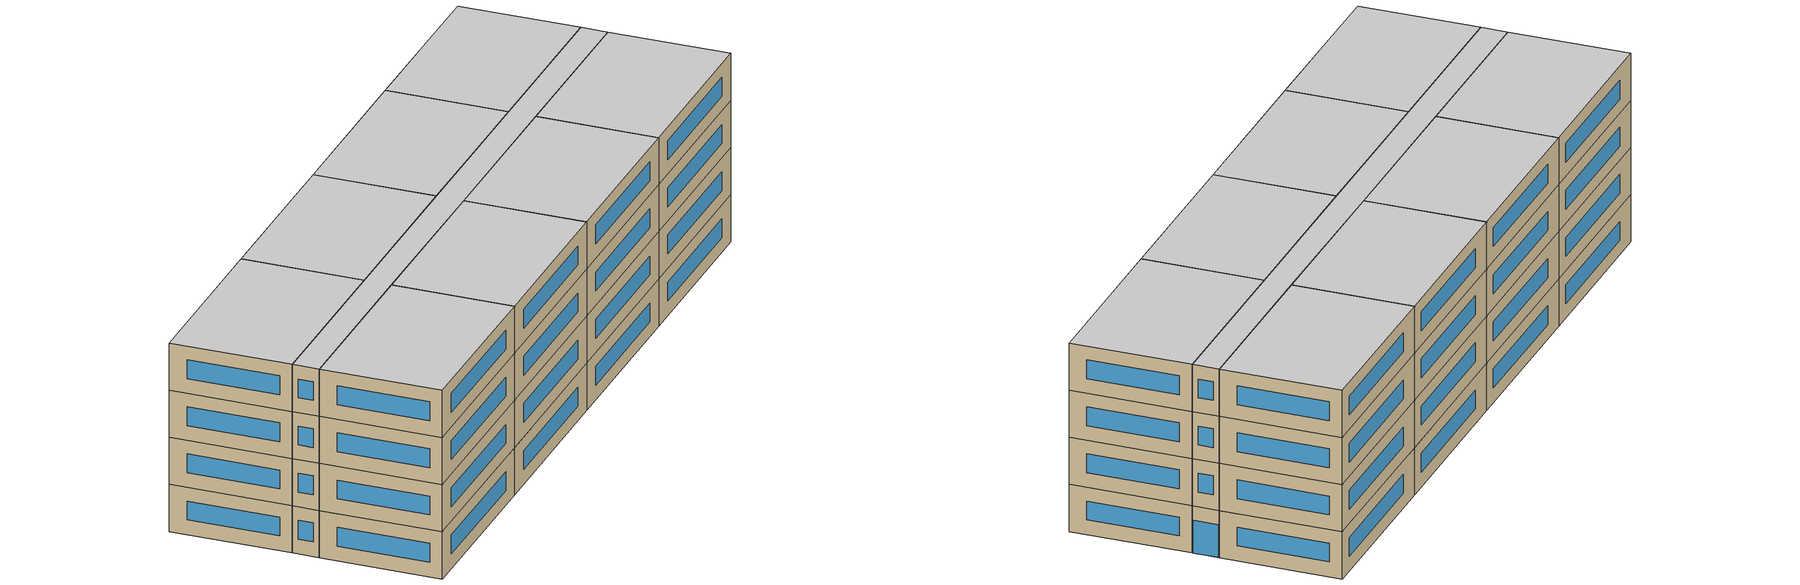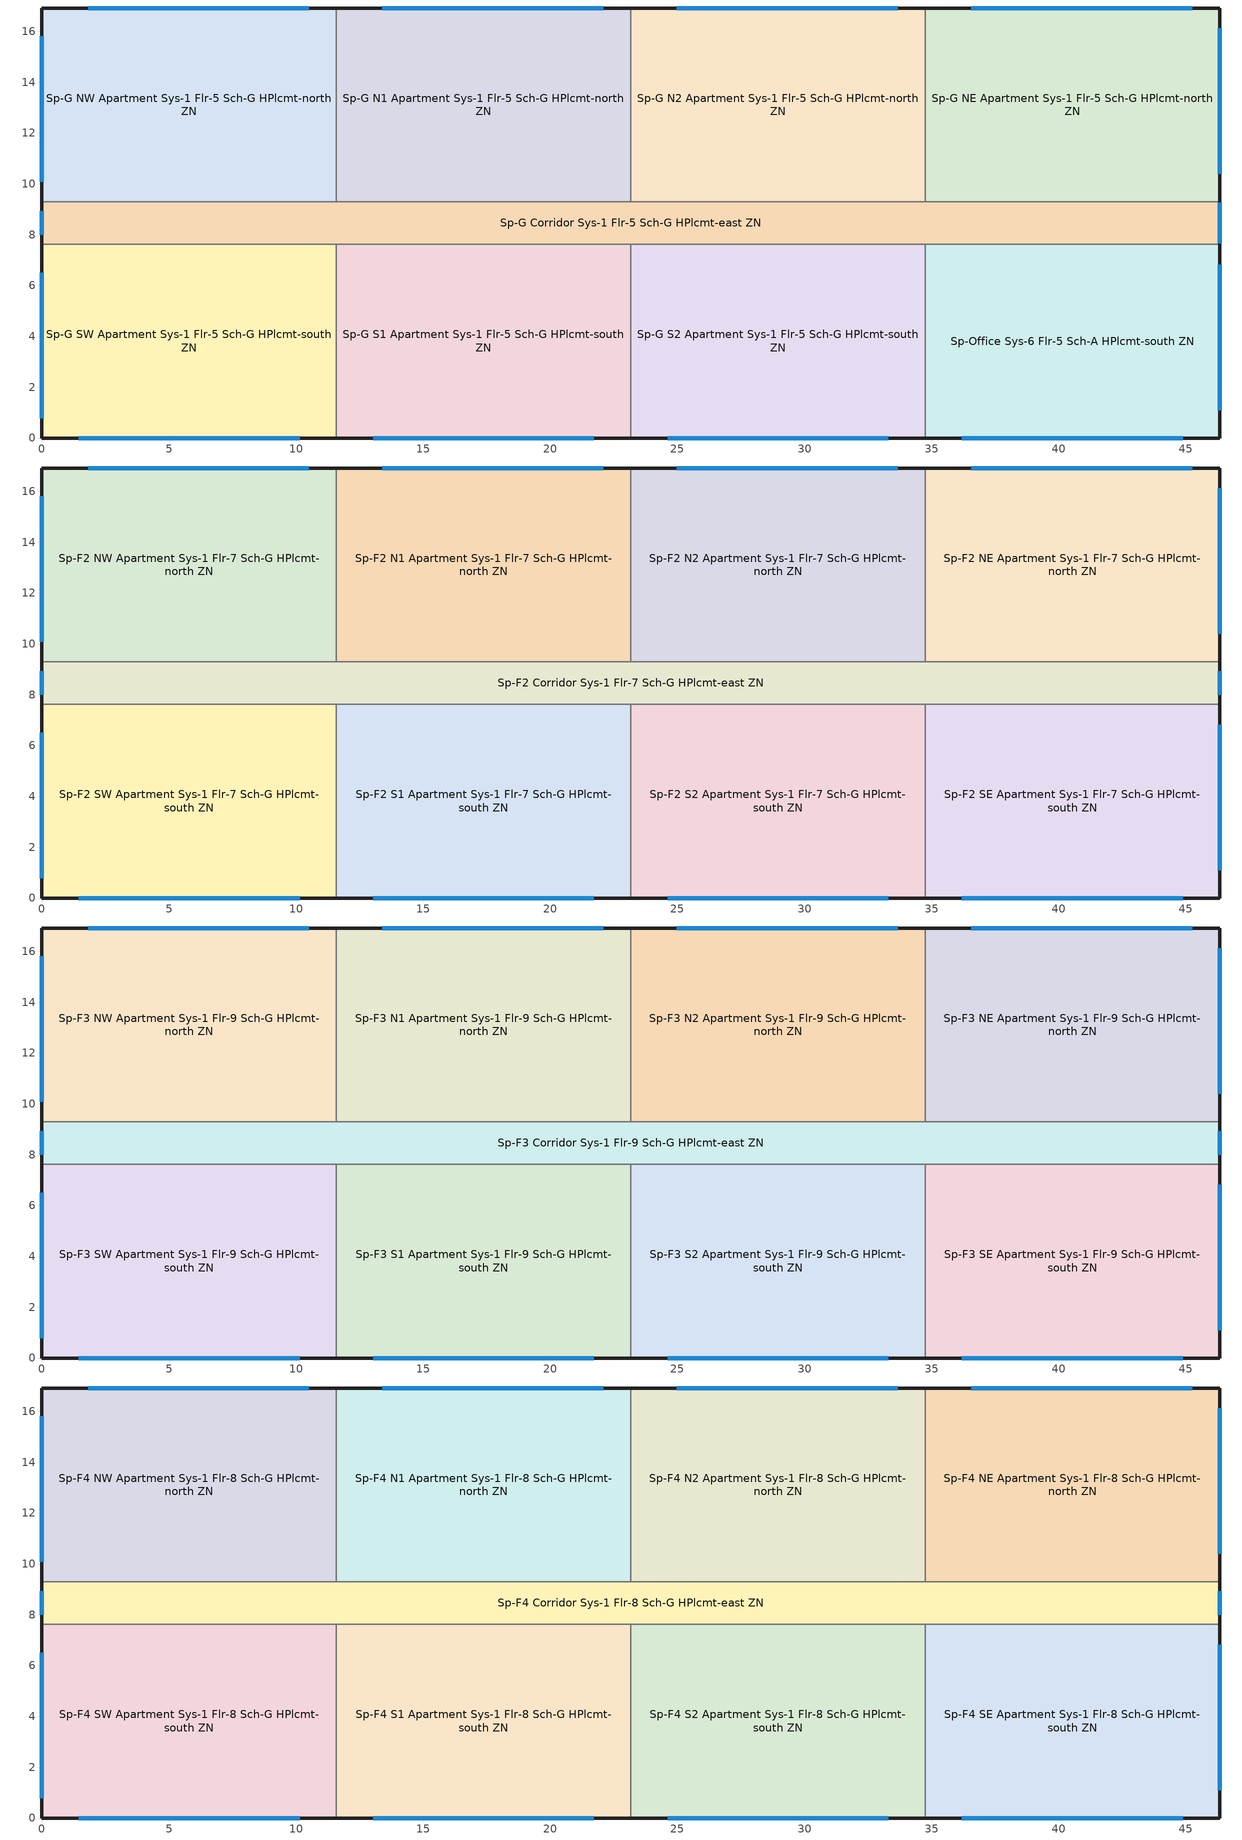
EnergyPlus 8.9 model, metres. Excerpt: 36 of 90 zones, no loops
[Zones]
Sp-G Corridor Sys-1 Flr-5 Sch-G HPlcmt-east ZN
 floor ground (Customized opaque construction {4b8be161-d6b6-4e03-b4df-c77a9a2754a1} to conductance of 0.757): 46.33,9.3 46.33,7.62 0,7.62 0,9.3 z0
 wall outside (Customized opaque construction {70a08f41-941f-41e8-ba7e-195cee31ed19} to conductance of 0.247): 46.33,7.62 46.33,9.3 / 0,9.3 0,7.62 z0:3.05
 wall to Sp-G S1 Apartment Sys-1 Flr-5 Sch-G HPlcmt-south ZN (Typical Interior Wall): 11.58,7.62 23.16,7.62 z0:3.05
 wall to Sp-G S2 Apartment Sys-1 Flr-5 Sch-G HPlcmt-south ZN (Typical Interior Wall): 23.16,7.62 34.75,7.62 z0:3.05
 wall to Sp-Office Sys-6 Flr-5 Sch-A HPlcmt-south ZN (Typical Interior Wall): 34.75,7.62 46.33,7.62 z0:3.05
 wall to Sp-G SW Apartment Sys-1 Flr-5 Sch-G HPlcmt-south ZN (Typical Interior Wall): 0,7.62 11.58,7.62 z0:3.05
 wall to Sp-G N1 Apartment Sys-1 Flr-5 Sch-G HPlcmt-north ZN (Typical Interior Wall): 23.16,9.3 11.58,9.3 z0:3.05
 wall to Sp-G N2 Apartment Sys-1 Flr-5 Sch-G HPlcmt-north ZN (Typical Interior Wall): 34.75,9.3 23.16,9.3 z0:3.05
 wall to Sp-G NE Apartment Sys-1 Flr-5 Sch-G HPlcmt-north ZN (Typical Interior Wall): 46.33,9.3 34.75,9.3 z0:3.05
 wall to Sp-G NW Apartment Sys-1 Flr-5 Sch-G HPlcmt-north ZN (Typical Interior Wall): 11.58,9.3 0,9.3 z0:3.05
 window (Customized Fenestration: cond=0.220 tvis=0.220 tsol=0.232): 46.33,7.67 46.33,9.25 z0:2.13; 0,8.91 0,8 z0.95:2.17
Sp-G N1 Apartment Sys-1 Flr-5 Sch-G HPlcmt-north ZN
 floor ground (Customized opaque construction {4b8be161-d6b6-4e03-b4df-c77a9a2754a1} to conductance of 0.757): 23.16,16.92 23.16,9.3 11.58,9.3 11.58,16.92 z0
 wall outside (Customized opaque construction {70a08f41-941f-41e8-ba7e-195cee31ed19} to conductance of 0.247): 23.16,16.92 11.58,16.92 z0:3.05
 wall to Sp-G N2 Apartment Sys-1 Flr-5 Sch-G HPlcmt-north ZN (Typical Interior Wall): 23.16,9.3 23.16,16.92 z0:3.05
 wall to Sp-G NW Apartment Sys-1 Flr-5 Sch-G HPlcmt-north ZN (Typical Interior Wall): 11.58,16.92 11.58,9.3 z0:3.05
 window (Customized Fenestration: cond=0.220 tvis=0.220 tsol=0.232): 22.08,16.92 13.4,16.92 z0.95:2.17
Sp-G N2 Apartment Sys-1 Flr-5 Sch-G HPlcmt-north ZN
 floor ground (Customized opaque construction {4b8be161-d6b6-4e03-b4df-c77a9a2754a1} to conductance of 0.757): 34.75,16.92 34.75,9.3 23.16,9.3 23.16,16.92 z0
 wall outside (Customized opaque construction {70a08f41-941f-41e8-ba7e-195cee31ed19} to conductance of 0.247): 34.75,16.92 23.16,16.92 z0:3.05
 wall to Sp-G NE Apartment Sys-1 Flr-5 Sch-G HPlcmt-north ZN (Typical Interior Wall): 34.75,9.3 34.75,16.92 z0:3.05
 window (Customized Fenestration: cond=0.220 tvis=0.220 tsol=0.232): 33.66,16.92 24.98,16.92 z0.95:2.17
Sp-G NE Apartment Sys-1 Flr-5 Sch-G HPlcmt-north ZN
 floor ground (Customized opaque construction {4b8be161-d6b6-4e03-b4df-c77a9a2754a1} to conductance of 0.757): 46.33,16.92 46.33,9.3 34.75,9.3 34.75,16.92 z0
 wall outside (Customized opaque construction {70a08f41-941f-41e8-ba7e-195cee31ed19} to conductance of 0.247): 46.33,9.3 46.33,16.92 34.75,16.92 z0:3.05
 window (Customized Fenestration: cond=0.220 tvis=0.220 tsol=0.232): 46.33,10.4 46.33,16.11 / 45.25,16.92 36.56,16.92 z0.95:2.17
Sp-G NW Apartment Sys-1 Flr-5 Sch-G HPlcmt-north ZN
 floor ground (Customized opaque construction {4b8be161-d6b6-4e03-b4df-c77a9a2754a1} to conductance of 0.757): 11.58,16.92 11.58,9.3 0,9.3 0,16.92 z0
 wall outside (Customized opaque construction {70a08f41-941f-41e8-ba7e-195cee31ed19} to conductance of 0.247): 11.58,16.92 0,16.92 0,9.3 z0:3.05
 window (Customized Fenestration: cond=0.220 tvis=0.220 tsol=0.232): 10.5,16.92 1.81,16.92 / 0,15.8 0,10.08 z0.95:2.17
Sp-G S1 Apartment Sys-1 Flr-5 Sch-G HPlcmt-south ZN
 floor ground (Customized opaque construction {4b8be161-d6b6-4e03-b4df-c77a9a2754a1} to conductance of 0.757): 23.16,7.62 23.16,0 11.58,0 11.58,7.62 z0
 wall outside (Customized opaque construction {70a08f41-941f-41e8-ba7e-195cee31ed19} to conductance of 0.247): 11.58,0 23.16,0 z0:3.05
 wall to Sp-G S2 Apartment Sys-1 Flr-5 Sch-G HPlcmt-south ZN (Typical Interior Wall): 23.16,0 23.16,7.62 z0:3.05
 wall to Sp-G SW Apartment Sys-1 Flr-5 Sch-G HPlcmt-south ZN (Typical Interior Wall): 11.58,7.62 11.58,0 z0:3.05
 window (Customized Fenestration: cond=0.220 tvis=0.220 tsol=0.232): 13.03,0 21.72,0 z0.95:2.17
Sp-G S2 Apartment Sys-1 Flr-5 Sch-G HPlcmt-south ZN
 floor ground (Customized opaque construction {4b8be161-d6b6-4e03-b4df-c77a9a2754a1} to conductance of 0.757): 34.75,7.62 34.75,0 23.16,0 23.16,7.62 z0
 wall outside (Customized opaque construction {70a08f41-941f-41e8-ba7e-195cee31ed19} to conductance of 0.247): 23.16,0 34.75,0 z0:3.05
 wall to Sp-Office Sys-6 Flr-5 Sch-A HPlcmt-south ZN (Typical Interior Wall): 34.75,0 34.75,7.62 z0:3.05
 window (Customized Fenestration: cond=0.220 tvis=0.220 tsol=0.232): 24.61,0 33.3,0 z0.95:2.17
Sp-G SW Apartment Sys-1 Flr-5 Sch-G HPlcmt-south ZN
 floor ground (Customized opaque construction {4b8be161-d6b6-4e03-b4df-c77a9a2754a1} to conductance of 0.757): 11.58,7.62 11.58,0 0,0 0,7.62 z0
 wall outside (Customized opaque construction {70a08f41-941f-41e8-ba7e-195cee31ed19} to conductance of 0.247): 0,7.62 0,0 11.58,0 z0:3.05
 window (Customized Fenestration: cond=0.220 tvis=0.220 tsol=0.232): 1.45,0 10.13,0 / 0,6.5 0,0.79 z0.95:2.17
Sp-Office Sys-6 Flr-5 Sch-A HPlcmt-south ZN
 floor ground (Customized opaque construction {4b8be161-d6b6-4e03-b4df-c77a9a2754a1} to conductance of 0.757): 46.33,7.62 46.33,0 34.75,0 34.75,7.62 z0
 wall outside (Customized opaque construction {70a08f41-941f-41e8-ba7e-195cee31ed19} to conductance of 0.247): 34.75,0 46.33,0 46.33,7.62 z0:3.05
 window (Customized Fenestration: cond=0.220 tvis=0.220 tsol=0.232): 46.33,1.1 46.33,6.81 / 36.19,0 44.88,0 z0.95:2.17
Sp-F2 Corridor Sys-1 Flr-7 Sch-G HPlcmt-east ZN
 floor to Sp-G Corridor Sys-1 Flr-5 Sch-G HPlcmt-east ZN (Typical Interior Floor): 46.33,9.3 46.33,7.62 0,7.62 0,9.3 z3.05
 wall outside (Customized opaque construction {70a08f41-941f-41e8-ba7e-195cee31ed19} to conductance of 0.247): 46.33,7.62 46.33,9.3 / 0,9.3 0,7.62 z3.05:6.1
 wall to Sp-F2 S1 Apartment Sys-1 Flr-7 Sch-G HPlcmt-south ZN (Typical Interior Wall): 11.58,7.62 23.16,7.62 z3.05:6.1
 wall to Sp-F2 S2 Apartment Sys-1 Flr-7 Sch-G HPlcmt-south ZN (Typical Interior Wall): 23.16,7.62 34.75,7.62 z3.05:6.1
 wall to Sp-F2 SE Apartment Sys-1 Flr-7 Sch-G HPlcmt-south ZN (Typical Interior Wall): 34.75,7.62 46.33,7.62 z3.05:6.1
 wall to Sp-F2 SW Apartment Sys-1 Flr-7 Sch-G HPlcmt-south ZN (Typical Interior Wall): 0,7.62 11.58,7.62 z3.05:6.1
 wall to Sp-F2 N1 Apartment Sys-1 Flr-7 Sch-G HPlcmt-north ZN (Typical Interior Wall): 23.16,9.3 11.58,9.3 z3.05:6.1
 wall to Sp-F2 N2 Apartment Sys-1 Flr-7 Sch-G HPlcmt-north ZN (Typical Interior Wall): 34.75,9.3 23.16,9.3 z3.05:6.1
 wall to Sp-F2 NE Apartment Sys-1 Flr-7 Sch-G HPlcmt-north ZN (Typical Interior Wall): 46.33,9.3 34.75,9.3 z3.05:6.1
 wall to Sp-F2 NW Apartment Sys-1 Flr-7 Sch-G HPlcmt-north ZN (Typical Interior Wall): 11.58,9.3 0,9.3 z3.05:6.1
 window (Customized Fenestration: cond=0.220 tvis=0.220 tsol=0.232): 46.33,8 46.33,8.91 / 0,8.91 0,8 z4:5.22
Sp-F2 N1 Apartment Sys-1 Flr-7 Sch-G HPlcmt-north ZN
 floor to Sp-G N1 Apartment Sys-1 Flr-5 Sch-G HPlcmt-north ZN (Typical Interior Floor): 23.16,16.92 23.16,9.3 11.58,9.3 11.58,16.92 z3.05
 wall outside (Customized opaque construction {70a08f41-941f-41e8-ba7e-195cee31ed19} to conductance of 0.247): 23.16,16.92 11.58,16.92 z3.05:6.1
 wall to Sp-F2 N2 Apartment Sys-1 Flr-7 Sch-G HPlcmt-north ZN (Typical Interior Wall): 23.16,9.3 23.16,16.92 z3.05:6.1
 wall to Sp-F2 NW Apartment Sys-1 Flr-7 Sch-G HPlcmt-north ZN (Typical Interior Wall): 11.58,16.92 11.58,9.3 z3.05:6.1
 window (Customized Fenestration: cond=0.220 tvis=0.220 tsol=0.232): 22.08,16.92 13.4,16.92 z4:5.22
Sp-F2 N2 Apartment Sys-1 Flr-7 Sch-G HPlcmt-north ZN
 floor to Sp-G N2 Apartment Sys-1 Flr-5 Sch-G HPlcmt-north ZN (Typical Interior Floor): 34.75,16.92 34.75,9.3 23.16,9.3 23.16,16.92 z3.05
 wall outside (Customized opaque construction {70a08f41-941f-41e8-ba7e-195cee31ed19} to conductance of 0.247): 34.75,16.92 23.16,16.92 z3.05:6.1
 wall to Sp-F2 NE Apartment Sys-1 Flr-7 Sch-G HPlcmt-north ZN (Typical Interior Wall): 34.75,9.3 34.75,16.92 z3.05:6.1
 window (Customized Fenestration: cond=0.220 tvis=0.220 tsol=0.232): 33.66,16.92 24.98,16.92 z4:5.22
Sp-F2 NE Apartment Sys-1 Flr-7 Sch-G HPlcmt-north ZN
 floor to Sp-G NE Apartment Sys-1 Flr-5 Sch-G HPlcmt-north ZN (Typical Interior Floor): 46.33,16.92 46.33,9.3 34.75,9.3 34.75,16.92 z3.05
 wall outside (Customized opaque construction {70a08f41-941f-41e8-ba7e-195cee31ed19} to conductance of 0.247): 46.33,9.3 46.33,16.92 34.75,16.92 z3.05:6.1
 window (Customized Fenestration: cond=0.220 tvis=0.220 tsol=0.232): 46.33,10.4 46.33,16.11 / 45.25,16.92 36.56,16.92 z4:5.22
Sp-F2 NW Apartment Sys-1 Flr-7 Sch-G HPlcmt-north ZN
 floor to Sp-G NW Apartment Sys-1 Flr-5 Sch-G HPlcmt-north ZN (Typical Interior Floor): 11.58,16.92 11.58,9.3 0,9.3 0,16.92 z3.05
 wall outside (Customized opaque construction {70a08f41-941f-41e8-ba7e-195cee31ed19} to conductance of 0.247): 11.58,16.92 0,16.92 0,9.3 z3.05:6.1
 window (Customized Fenestration: cond=0.220 tvis=0.220 tsol=0.232): 10.5,16.92 1.81,16.92 / 0,15.8 0,10.08 z4:5.22
Sp-F2 S1 Apartment Sys-1 Flr-7 Sch-G HPlcmt-south ZN
 floor to Sp-G S1 Apartment Sys-1 Flr-5 Sch-G HPlcmt-south ZN (Typical Interior Floor): 23.16,7.62 23.16,0 11.58,0 11.58,7.62 z3.05
 wall outside (Customized opaque construction {70a08f41-941f-41e8-ba7e-195cee31ed19} to conductance of 0.247): 11.58,0 23.16,0 z3.05:6.1
 wall to Sp-F2 S2 Apartment Sys-1 Flr-7 Sch-G HPlcmt-south ZN (Typical Interior Wall): 23.16,0 23.16,7.62 z3.05:6.1
 wall to Sp-F2 SW Apartment Sys-1 Flr-7 Sch-G HPlcmt-south ZN (Typical Interior Wall): 11.58,7.62 11.58,0 z3.05:6.1
 window (Customized Fenestration: cond=0.220 tvis=0.220 tsol=0.232): 13.03,0 21.72,0 z4:5.22
Sp-F2 S2 Apartment Sys-1 Flr-7 Sch-G HPlcmt-south ZN
 floor to Sp-G S2 Apartment Sys-1 Flr-5 Sch-G HPlcmt-south ZN (Typical Interior Floor): 34.75,7.62 34.75,0 23.16,0 23.16,7.62 z3.05
 wall outside (Customized opaque construction {70a08f41-941f-41e8-ba7e-195cee31ed19} to conductance of 0.247): 23.16,0 34.75,0 z3.05:6.1
 wall to Sp-F2 SE Apartment Sys-1 Flr-7 Sch-G HPlcmt-south ZN (Typical Interior Wall): 34.75,0 34.75,7.62 z3.05:6.1
 window (Customized Fenestration: cond=0.220 tvis=0.220 tsol=0.232): 24.61,0 33.3,0 z4:5.22
Sp-F2 SE Apartment Sys-1 Flr-7 Sch-G HPlcmt-south ZN
 floor to Sp-Office Sys-6 Flr-5 Sch-A HPlcmt-south ZN (Typical Interior Floor): 46.33,7.62 46.33,0 34.75,0 34.75,7.62 z3.05
 wall outside (Customized opaque construction {70a08f41-941f-41e8-ba7e-195cee31ed19} to conductance of 0.247): 34.75,0 46.33,0 46.33,7.62 z3.05:6.1
 window (Customized Fenestration: cond=0.220 tvis=0.220 tsol=0.232): 46.33,1.1 46.33,6.81 / 36.19,0 44.88,0 z4:5.22
Sp-F2 SW Apartment Sys-1 Flr-7 Sch-G HPlcmt-south ZN
 floor to Sp-G SW Apartment Sys-1 Flr-5 Sch-G HPlcmt-south ZN (Typical Interior Floor): 11.58,7.62 11.58,0 0,0 0,7.62 z3.05
 wall outside (Customized opaque construction {70a08f41-941f-41e8-ba7e-195cee31ed19} to conductance of 0.247): 0,7.62 0,0 11.58,0 z3.05:6.1
 window (Customized Fenestration: cond=0.220 tvis=0.220 tsol=0.232): 1.45,0 10.13,0 / 0,6.5 0,0.79 z4:5.22
Sp-F3 Corridor Sys-1 Flr-9 Sch-G HPlcmt-east ZN
 floor to Sp-F2 Corridor Sys-1 Flr-7 Sch-G HPlcmt-east ZN (Typical Interior Floor): 46.33,9.3 46.33,7.62 0,7.62 0,9.3 z6.1
 wall outside (Customized opaque construction {70a08f41-941f-41e8-ba7e-195cee31ed19} to conductance of 0.247): 46.33,7.62 46.33,9.3 / 0,9.3 0,7.62 z6.1:9.14
 wall to Sp-F3 S1 Apartment Sys-1 Flr-9 Sch-G HPlcmt-south ZN (Typical Interior Wall): 11.58,7.62 23.16,7.62 z6.1:9.14
 wall to Sp-F3 S2 Apartment Sys-1 Flr-9 Sch-G HPlcmt-south ZN (Typical Interior Wall): 23.16,7.62 34.75,7.62 z6.1:9.14
 wall to Sp-F3 SE Apartment Sys-1 Flr-9 Sch-G HPlcmt-south ZN (Typical Interior Wall): 34.75,7.62 46.33,7.62 z6.1:9.14
 wall to Sp-F3 SW Apartment Sys-1 Flr-9 Sch-G HPlcmt-south ZN (Typical Interior Wall): 0,7.62 11.58,7.62 z6.1:9.14
 wall to Sp-F3 N1 Apartment Sys-1 Flr-9 Sch-G HPlcmt-north ZN (Typical Interior Wall): 23.16,9.3 11.58,9.3 z6.1:9.14
 wall to Sp-F3 N2 Apartment Sys-1 Flr-9 Sch-G HPlcmt-north ZN (Typical Interior Wall): 34.75,9.3 23.16,9.3 z6.1:9.14
 wall to Sp-F3 NE Apartment Sys-1 Flr-9 Sch-G HPlcmt-north ZN (Typical Interior Wall): 46.33,9.3 34.75,9.3 z6.1:9.14
 wall to Sp-F3 NW Apartment Sys-1 Flr-9 Sch-G HPlcmt-north ZN (Typical Interior Wall): 11.58,9.3 0,9.3 z6.1:9.14
 window (Customized Fenestration: cond=0.220 tvis=0.220 tsol=0.232): 46.33,8 46.33,8.91 / 0,8.91 0,8 z7.05:8.27
Sp-F3 N1 Apartment Sys-1 Flr-9 Sch-G HPlcmt-north ZN
 floor to Sp-F2 N1 Apartment Sys-1 Flr-7 Sch-G HPlcmt-north ZN (Typical Interior Floor): 23.16,16.92 23.16,9.3 11.58,9.3 11.58,16.92 z6.1
 wall outside (Customized opaque construction {70a08f41-941f-41e8-ba7e-195cee31ed19} to conductance of 0.247): 23.16,16.92 11.58,16.92 z6.1:9.14
 wall to Sp-F3 N2 Apartment Sys-1 Flr-9 Sch-G HPlcmt-north ZN (Typical Interior Wall): 23.16,9.3 23.16,16.92 z6.1:9.14
 wall to Sp-F3 NW Apartment Sys-1 Flr-9 Sch-G HPlcmt-north ZN (Typical Interior Wall): 11.58,16.92 11.58,9.3 z6.1:9.14
 window (Customized Fenestration: cond=0.220 tvis=0.220 tsol=0.232): 22.08,16.92 13.4,16.92 z7.05:8.27
Sp-F3 N2 Apartment Sys-1 Flr-9 Sch-G HPlcmt-north ZN
 floor to Sp-F2 N2 Apartment Sys-1 Flr-7 Sch-G HPlcmt-north ZN (Typical Interior Floor): 34.75,16.92 34.75,9.3 23.16,9.3 23.16,16.92 z6.1
 wall outside (Customized opaque construction {70a08f41-941f-41e8-ba7e-195cee31ed19} to conductance of 0.247): 34.75,16.92 23.16,16.92 z6.1:9.14
 wall to Sp-F3 NE Apartment Sys-1 Flr-9 Sch-G HPlcmt-north ZN (Typical Interior Wall): 34.75,9.3 34.75,16.92 z6.1:9.14
 window (Customized Fenestration: cond=0.220 tvis=0.220 tsol=0.232): 33.66,16.92 24.98,16.92 z7.05:8.27
Sp-F3 NE Apartment Sys-1 Flr-9 Sch-G HPlcmt-north ZN
 floor to Sp-F2 NE Apartment Sys-1 Flr-7 Sch-G HPlcmt-north ZN (Typical Interior Floor): 46.33,16.92 46.33,9.3 34.75,9.3 34.75,16.92 z6.1
 wall outside (Customized opaque construction {70a08f41-941f-41e8-ba7e-195cee31ed19} to conductance of 0.247): 46.33,9.3 46.33,16.92 34.75,16.92 z6.1:9.14
 window (Customized Fenestration: cond=0.220 tvis=0.220 tsol=0.232): 46.33,10.4 46.33,16.11 / 45.25,16.92 36.56,16.92 z7.05:8.27
Sp-F3 NW Apartment Sys-1 Flr-9 Sch-G HPlcmt-north ZN
 floor to Sp-F2 NW Apartment Sys-1 Flr-7 Sch-G HPlcmt-north ZN (Typical Interior Floor): 11.58,16.92 11.58,9.3 0,9.3 0,16.92 z6.1
 wall outside (Customized opaque construction {70a08f41-941f-41e8-ba7e-195cee31ed19} to conductance of 0.247): 11.58,16.92 0,16.92 0,9.3 z6.1:9.14
 window (Customized Fenestration: cond=0.220 tvis=0.220 tsol=0.232): 10.5,16.92 1.81,16.92 / 0,15.8 0,10.08 z7.05:8.27
Sp-F3 S1 Apartment Sys-1 Flr-9 Sch-G HPlcmt-south ZN
 floor to Sp-F2 S1 Apartment Sys-1 Flr-7 Sch-G HPlcmt-south ZN (Typical Interior Floor): 23.16,7.62 23.16,0 11.58,0 11.58,7.62 z6.1
 wall outside (Customized opaque construction {70a08f41-941f-41e8-ba7e-195cee31ed19} to conductance of 0.247): 11.58,0 23.16,0 z6.1:9.14
 wall to Sp-F3 S2 Apartment Sys-1 Flr-9 Sch-G HPlcmt-south ZN (Typical Interior Wall): 23.16,0 23.16,7.62 z6.1:9.14
 wall to Sp-F3 SW Apartment Sys-1 Flr-9 Sch-G HPlcmt-south ZN (Typical Interior Wall): 11.58,7.62 11.58,0 z6.1:9.14
 window (Customized Fenestration: cond=0.220 tvis=0.220 tsol=0.232): 13.03,0 21.72,0 z7.05:8.27
Sp-F3 S2 Apartment Sys-1 Flr-9 Sch-G HPlcmt-south ZN
 floor to Sp-F2 S2 Apartment Sys-1 Flr-7 Sch-G HPlcmt-south ZN (Typical Interior Floor): 34.75,7.62 34.75,0 23.16,0 23.16,7.62 z6.1
 wall outside (Customized opaque construction {70a08f41-941f-41e8-ba7e-195cee31ed19} to conductance of 0.247): 23.16,0 34.75,0 z6.1:9.14
 wall to Sp-F3 SE Apartment Sys-1 Flr-9 Sch-G HPlcmt-south ZN (Typical Interior Wall): 34.75,0 34.75,7.62 z6.1:9.14
 window (Customized Fenestration: cond=0.220 tvis=0.220 tsol=0.232): 24.61,0 33.3,0 z7.05:8.27
Sp-F3 SE Apartment Sys-1 Flr-9 Sch-G HPlcmt-south ZN
 floor to Sp-F2 SE Apartment Sys-1 Flr-7 Sch-G HPlcmt-south ZN (Typical Interior Floor): 46.33,7.62 46.33,0 34.75,0 34.75,7.62 z6.1
 wall outside (Customized opaque construction {70a08f41-941f-41e8-ba7e-195cee31ed19} to conductance of 0.247): 34.75,0 46.33,0 46.33,7.62 z6.1:9.14
 window (Customized Fenestration: cond=0.220 tvis=0.220 tsol=0.232): 46.33,1.1 46.33,6.81 / 36.19,0 44.88,0 z7.05:8.27
Sp-F3 SW Apartment Sys-1 Flr-9 Sch-G HPlcmt-south ZN
 floor to Sp-F2 SW Apartment Sys-1 Flr-7 Sch-G HPlcmt-south ZN (Typical Interior Floor): 11.58,7.62 11.58,0 0,0 0,7.62 z6.1
 wall outside (Customized opaque construction {70a08f41-941f-41e8-ba7e-195cee31ed19} to conductance of 0.247): 0,7.62 0,0 11.58,0 z6.1:9.14
 window (Customized Fenestration: cond=0.220 tvis=0.220 tsol=0.232): 1.45,0 10.13,0 / 0,6.5 0,0.79 z7.05:8.27
Sp-F4 Corridor Sys-1 Flr-8 Sch-G HPlcmt-east ZN
 floor to Sp-F3 Corridor Sys-1 Flr-9 Sch-G HPlcmt-east ZN (Typical Interior Floor): 46.33,9.3 46.33,7.62 0,7.62 0,9.3 z9.14
 wall outside (Customized opaque construction {70a08f41-941f-41e8-ba7e-195cee31ed19} to conductance of 0.247): 46.33,7.62 46.33,9.3 / 0,9.3 0,7.62 z9.14:12.19
 wall to Sp-F4 S1 Apartment Sys-1 Flr-8 Sch-G HPlcmt-south ZN (Typical Interior Wall): 11.58,7.62 23.16,7.62 z9.14:12.19
 wall to Sp-F4 S2 Apartment Sys-1 Flr-8 Sch-G HPlcmt-south ZN (Typical Interior Wall): 23.16,7.62 34.75,7.62 z9.14:12.19
 wall to Sp-F4 SE Apartment Sys-1 Flr-8 Sch-G HPlcmt-south ZN (Typical Interior Wall): 34.75,7.62 46.33,7.62 z9.14:12.19
 wall to Sp-F4 SW Apartment Sys-1 Flr-8 Sch-G HPlcmt-south ZN (Typical Interior Wall): 0,7.62 11.58,7.62 z9.14:12.19
 wall to Sp-F4 N1 Apartment Sys-1 Flr-8 Sch-G HPlcmt-north ZN (Typical Interior Wall): 23.16,9.3 11.58,9.3 z9.14:12.19
 wall to Sp-F4 N2 Apartment Sys-1 Flr-8 Sch-G HPlcmt-north ZN (Typical Interior Wall): 34.75,9.3 23.16,9.3 z9.14:12.19
 wall to Sp-F4 NE Apartment Sys-1 Flr-8 Sch-G HPlcmt-north ZN (Typical Interior Wall): 46.33,9.3 34.75,9.3 z9.14:12.19
 wall to Sp-F4 NW Apartment Sys-1 Flr-8 Sch-G HPlcmt-north ZN (Typical Interior Wall): 11.58,9.3 0,9.3 z9.14:12.19
 window (Customized Fenestration: cond=0.220 tvis=0.220 tsol=0.232): 46.33,8 46.33,8.91 / 0,8.91 0,8 z10.1:11.32
 ceiling to Sp-M Corridor Sys-1 Flr-1 Sch-G HPlcmt-east ZN (Typical Interior Ceiling): 46.33,7.62 46.33,9.3 0,9.3 0,7.62 z12.19
Sp-F4 N1 Apartment Sys-1 Flr-8 Sch-G HPlcmt-north ZN
 floor to Sp-F3 N1 Apartment Sys-1 Flr-9 Sch-G HPlcmt-north ZN (Typical Interior Floor): 23.16,16.92 23.16,9.3 11.58,9.3 11.58,16.92 z9.14
 wall outside (Customized opaque construction {70a08f41-941f-41e8-ba7e-195cee31ed19} to conductance of 0.247): 23.16,16.92 11.58,16.92 z9.14:12.19
 wall to Sp-F4 N2 Apartment Sys-1 Flr-8 Sch-G HPlcmt-north ZN (Typical Interior Wall): 23.16,9.3 23.16,16.92 z9.14:12.19
 wall to Sp-F4 NW Apartment Sys-1 Flr-8 Sch-G HPlcmt-north ZN (Typical Interior Wall): 11.58,16.92 11.58,9.3 z9.14:12.19
 window (Customized Fenestration: cond=0.220 tvis=0.220 tsol=0.232): 22.08,16.92 13.4,16.92 z10.1:11.32
 ceiling to Sp-M N1 Apartment Sys-1 Flr-1 Sch-G HPlcmt-north ZN (Typical Interior Ceiling): 23.16,9.3 23.16,16.92 11.58,16.92 11.58,9.3 z12.19
Sp-F4 N2 Apartment Sys-1 Flr-8 Sch-G HPlcmt-north ZN
 floor to Sp-F3 N2 Apartment Sys-1 Flr-9 Sch-G HPlcmt-north ZN (Typical Interior Floor): 34.75,16.92 34.75,9.3 23.16,9.3 23.16,16.92 z9.14
 wall outside (Customized opaque construction {70a08f41-941f-41e8-ba7e-195cee31ed19} to conductance of 0.247): 34.75,16.92 23.16,16.92 z9.14:12.19
 wall to Sp-F4 NE Apartment Sys-1 Flr-8 Sch-G HPlcmt-north ZN (Typical Interior Wall): 34.75,9.3 34.75,16.92 z9.14:12.19
 window (Customized Fenestration: cond=0.220 tvis=0.220 tsol=0.232): 33.66,16.92 24.98,16.92 z10.1:11.32
 ceiling to Sp-M N2 Apartment Sys-1 Flr-1 Sch-G HPlcmt-north ZN (Typical Interior Ceiling): 34.75,9.3 34.75,16.92 23.16,16.92 23.16,9.3 z12.19
Sp-F4 NE Apartment Sys-1 Flr-8 Sch-G HPlcmt-north ZN
 floor to Sp-F3 NE Apartment Sys-1 Flr-9 Sch-G HPlcmt-north ZN (Typical Interior Floor): 46.33,16.92 46.33,9.3 34.75,9.3 34.75,16.92 z9.14
 wall outside (Customized opaque construction {70a08f41-941f-41e8-ba7e-195cee31ed19} to conductance of 0.247): 46.33,9.3 46.33,16.92 34.75,16.92 z9.14:12.19
 window (Customized Fenestration: cond=0.220 tvis=0.220 tsol=0.232): 46.33,10.4 46.33,16.11 / 45.25,16.92 36.56,16.92 z10.1:11.32
 ceiling to Sp-M NE Apartment Sys-1 Flr-1 Sch-G HPlcmt-north ZN (Typical Interior Ceiling): 46.33,9.3 46.33,16.92 34.75,16.92 34.75,9.3 z12.19
Sp-F4 NW Apartment Sys-1 Flr-8 Sch-G HPlcmt-north ZN
 floor to Sp-F3 NW Apartment Sys-1 Flr-9 Sch-G HPlcmt-north ZN (Typical Interior Floor): 11.58,16.92 11.58,9.3 0,9.3 0,16.92 z9.14
 wall outside (Customized opaque construction {70a08f41-941f-41e8-ba7e-195cee31ed19} to conductance of 0.247): 11.58,16.92 0,16.92 0,9.3 z9.14:12.19
 window (Customized Fenestration: cond=0.220 tvis=0.220 tsol=0.232): 10.5,16.92 1.81,16.92 / 0,15.8 0,10.08 z10.1:11.32
 ceiling to Sp-M NW Apartment Sys-1 Flr-1 Sch-G HPlcmt-north ZN (Typical Interior Ceiling): 11.58,9.3 11.58,16.92 0,16.92 0,9.3 z12.19
Sp-F4 S1 Apartment Sys-1 Flr-8 Sch-G HPlcmt-south ZN
 floor to Sp-F3 S1 Apartment Sys-1 Flr-9 Sch-G HPlcmt-south ZN (Typical Interior Floor): 23.16,7.62 23.16,0 11.58,0 11.58,7.62 z9.14
 wall outside (Customized opaque construction {70a08f41-941f-41e8-ba7e-195cee31ed19} to conductance of 0.247): 11.58,0 23.16,0 z9.14:12.19
 wall to Sp-F4 S2 Apartment Sys-1 Flr-8 Sch-G HPlcmt-south ZN (Typical Interior Wall): 23.16,0 23.16,7.62 z9.14:12.19
 wall to Sp-F4 SW Apartment Sys-1 Flr-8 Sch-G HPlcmt-south ZN (Typical Interior Wall): 11.58,7.62 11.58,0 z9.14:12.19
 window (Customized Fenestration: cond=0.220 tvis=0.220 tsol=0.232): 13.03,0 21.72,0 z10.1:11.32
 ceiling to Sp-M S1 Apartment Sys-1 Flr-1 Sch-G HPlcmt-south ZN (Typical Interior Ceiling): 23.16,0 23.16,7.62 11.58,7.62 11.58,0 z12.19
Sp-F4 S2 Apartment Sys-1 Flr-8 Sch-G HPlcmt-south ZN
 floor to Sp-F3 S2 Apartment Sys-1 Flr-9 Sch-G HPlcmt-south ZN (Typical Interior Floor): 34.75,7.62 34.75,0 23.16,0 23.16,7.62 z9.14
 wall outside (Customized opaque construction {70a08f41-941f-41e8-ba7e-195cee31ed19} to conductance of 0.247): 23.16,0 34.75,0 z9.14:12.19
 wall to Sp-F4 SE Apartment Sys-1 Flr-8 Sch-G HPlcmt-south ZN (Typical Interior Wall): 34.75,0 34.75,7.62 z9.14:12.19
 window (Customized Fenestration: cond=0.220 tvis=0.220 tsol=0.232): 24.61,0 33.3,0 z10.1:11.32
 ceiling to Sp-M S2 Apartment Sys-1 Flr-1 Sch-G HPlcmt-south ZN (Typical Interior Ceiling): 34.75,0 34.75,7.62 23.16,7.62 23.16,0 z12.19
Sp-F4 SE Apartment Sys-1 Flr-8 Sch-G HPlcmt-south ZN
 floor to Sp-F3 SE Apartment Sys-1 Flr-9 Sch-G HPlcmt-south ZN (Typical Interior Floor): 46.33,7.62 46.33,0 34.75,0 34.75,7.62 z9.14
 wall outside (Customized opaque construction {70a08f41-941f-41e8-ba7e-195cee31ed19} to conductance of 0.247): 34.75,0 46.33,0 46.33,7.62 z9.14:12.19
 window (Customized Fenestration: cond=0.220 tvis=0.220 tsol=0.232): 46.33,1.1 46.33,6.81 / 36.19,0 44.88,0 z10.1:11.32
 ceiling to Sp-M SE Apartment Sys-1 Flr-1 Sch-G HPlcmt-south ZN (Typical Interior Ceiling): 46.33,0 46.33,7.62 34.75,7.62 34.75,0 z12.19
Sp-F4 SW Apartment Sys-1 Flr-8 Sch-G HPlcmt-south ZN
 floor to Sp-F3 SW Apartment Sys-1 Flr-9 Sch-G HPlcmt-south ZN (Typical Interior Floor): 11.58,7.62 11.58,0 0,0 0,7.62 z9.14
 wall outside (Customized opaque construction {70a08f41-941f-41e8-ba7e-195cee31ed19} to conductance of 0.247): 0,7.62 0,0 11.58,0 z9.14:12.19
 window (Customized Fenestration: cond=0.220 tvis=0.220 tsol=0.232): 1.45,0 10.13,0 / 0,6.5 0,0.79 z10.1:11.32
 ceiling to Sp-M SW Apartment Sys-1 Flr-1 Sch-G HPlcmt-south ZN (Typical Interior Ceiling): 11.58,0 11.58,7.62 0,7.62 0,0 z12.19
[Building]
NECB 2011-HighriseApartment-NECB HDD Method-CAN_PQ_Montreal.Intl.AP.716270_CWEC.epw created: 2017-06-30 13:16:17 +0000: North Axis {deg}=0; Terrain=City; Loads Convergence Tolerance Value=0.04; Temperature Convergence Tolerance Value {deltaC}=0.2; Solar Distribution=FullInteriorAndExterior; Maximum Number of Warmup Days=25; Minimum Number of Warmup Days=6
[Site:Location]
Montreal-Trudeau Intl AP: Latitude {deg}=45.471; Longitude {deg}=-73.741; Time Zone {hr}=-5; Elevation {m}=36
[Site:GroundTemperature:BuildingSurface]
19.527, 19.502, 19.536, 19.598, 20.002, 21.64, 22.225, 22.375, 21.449, 20.121, 19.802, 19.633
[Site:WaterMainsTemperature]
Calculation Method=Correlation; Annual Average Outdoor Air Temperature {C}=6.25; Maximum Difference In Monthly Average Outdoor Air Temperatures {deltaC}=30.2
[SizingPeriod:DesignDay] Day of Month=21; Dry-Bulb Temperature Range Modifier Type=DefaultMultipliers; Humidity Condition Type=Wetbulb; Barometric Pressure {Pa}=100893; Rain Indicator=No; Snow Indicator=No; Daylight Saving Time Indicator=No
Name | Month | Day Type | Maximum Dry-Bulb Temperature {C} | Daily Dry-Bulb Temperature Range {deltaC} | Wetbulb or DewPoint at Maximum Dry-Bulb {C} | Wind Speed {m/s} | Wind Direction {deg} | Solar Model Indicator | ASHRAE Clear Sky Optical Depth for Beam Irradiance (taub) | ASHRAE Clear Sky Optical Depth for Diffuse Irradiance (taud) | Sky Clearness
Montreal Int'l Ann Clg .4% Condns DB=>MWB | 7 | SummerDesignDay | 30 | 9.3 | 22.1 | 4.9 | 220 | ASHRAETau | 0.465 | 1.966
Montreal Int'l Ann Clg .4% Condns WB=>MDB | 7 | SummerDesignDay | 28.1 | 9.3 | 23.2 | 4.9 | 220 | ASHRAETau | 0.465 | 1.966
Montreal Int'l Ann Htg 99.6% Condns DB | 1 | WinterDesignDay | -23.7 | 0 | -23.7 | 3.9 | 260 | ASHRAEClearSky |  |  | 0
[Material] Thermal Absorptance=0.9
Name | Roughness | Thickness {m} | Conductivity {W/m-K} | Density {kg/m3} | Specific Heat {J/kg-K} | Solar Absorptance | Visible Absorptance
1/2IN Gypsum 1 | Smooth | 0.0127 | 0.16 | 784.9 | 830 | 0.4 | 0.4
100mm Normalweight concrete floor | MediumSmooth | 0.1016 | 2.31 | 2322 | 832 | 0.7 | 0.7
1IN Stucco 1 | Smooth | 0.0253 | 0.6918 | 1858 | 837 | 0.7 | 0.92
6 in. Normalweight Concrete Floor 1 | MediumRough | 0.1524 | 2.31 | 2322 | 832 | 0.7 | 0.7
8IN CONCRETE HW RefBldg 1 | Rough | 0.2032 | 1.311 | 2240 | 836.8 | 0.7 | 0.7
G01 13mm gypsum board | Smooth | 0.0127 | 0.16 | 800 | 1090 | 0.7 | 0.5
[Material:NoMass] Thermal Absorptance=0.9; Solar Absorptance=0.7
Name | Roughness | Thermal Resistance {m2-K/W} | Visible Absorptance
CP02 CARPET PAD | VeryRough | 0.21648 | 0.8
Typical Carpet Pad 2 | Smooth | 1.25503 | 0.8
Typical Insulation R-10.11 1 | Smooth | 3.77764 | 0.7
[WindowMaterial:SimpleGlazingSystem]
Customized Fenestration:: cond=0.220 tvis=0.220 tsol=0.232: U-Factor {W/m2-K}=2.2; Solar Heat Gain Coefficient=0.6; Visible Transmittance=0.21
[Construction]
Customized Fenestration: cond=0.220 tvis=0.220 tsol=0.232: Customized Fenestration:: cond=0.220 tvis=0.220 tsol=0.232
Customized opaque construction {4b8be161-d6b6-4e03-b4df-c77a9a2754a1} to conductance of 0.757: 6 in. Normalweight Concrete Floor 1, Typical Carpet Pad 2
Customized opaque construction {70a08f41-941f-41e8-ba7e-195cee31ed19} to conductance of 0.247: 1IN Stucco 1, 8IN CONCRETE HW RefBldg 1, Typical Insulation R-10.11 1, 1/2IN Gypsum 1
Typical Interior Ceiling: CP02 CARPET PAD, 100mm Normalweight concrete floor
Typical Interior Floor: 100mm Normalweight concrete floor, CP02 CARPET PAD
Typical Interior Wall: G01 13mm gypsum board, G01 13mm gypsum board
[Zone] Part of Total Floor Area=Yes
Sp-F2 Corridor Sys-1 Flr-7 Sch-G HPlcmt-east ZN; Sp-F2 N1 Apartment Sys-1 Flr-7 Sch-G HPlcmt-north ZN; Sp-F2 N2 Apartment Sys-1 Flr-7 Sch-G HPlcmt-north ZN; Sp-F2 NE Apartment Sys-1 Flr-7 Sch-G HPlcmt-north ZN; Sp-F2 NW Apartment Sys-1 Flr-7 Sch-G HPlcmt-north ZN; Sp-F2 S1 Apartment Sys-1 Flr-7 Sch-G HPlcmt-south ZN; Sp-F2 S2 Apartment Sys-1 Flr-7 Sch-G HPlcmt-south ZN; Sp-F2 SE Apartment Sys-1 Flr-7 Sch-G HPlcmt-south ZN; Sp-F2 SW Apartment Sys-1 Flr-7 Sch-G HPlcmt-south ZN; Sp-F3 Corridor Sys-1 Flr-9 Sch-G HPlcmt-east ZN; Sp-F3 N1 Apartment Sys-1 Flr-9 Sch-G HPlcmt-north ZN; Sp-F3 N2 Apartment Sys-1 Flr-9 Sch-G HPlcmt-north ZN; Sp-F3 NE Apartment Sys-1 Flr-9 Sch-G HPlcmt-north ZN; Sp-F3 NW Apartment Sys-1 Flr-9 Sch-G HPlcmt-north ZN; Sp-F3 S1 Apartment Sys-1 Flr-9 Sch-G HPlcmt-south ZN; Sp-F3 S2 Apartment Sys-1 Flr-9 Sch-G HPlcmt-south ZN; Sp-F3 SE Apartment Sys-1 Flr-9 Sch-G HPlcmt-south ZN; Sp-F3 SW Apartment Sys-1 Flr-9 Sch-G HPlcmt-south ZN; Sp-F4 Corridor Sys-1 Flr-8 Sch-G HPlcmt-east ZN; Sp-F4 N1 Apartment Sys-1 Flr-8 Sch-G HPlcmt-north ZN; Sp-F4 N2 Apartment Sys-1 Flr-8 Sch-G HPlcmt-north ZN; Sp-F4 NE Apartment Sys-1 Flr-8 Sch-G HPlcmt-north ZN; Sp-F4 NW Apartment Sys-1 Flr-8 Sch-G HPlcmt-north ZN; Sp-F4 S1 Apartment Sys-1 Flr-8 Sch-G HPlcmt-south ZN; Sp-F4 S2 Apartment Sys-1 Flr-8 Sch-G HPlcmt-south ZN; Sp-F4 SE Apartment Sys-1 Flr-8 Sch-G HPlcmt-south ZN; Sp-F4 SW Apartment Sys-1 Flr-8 Sch-G HPlcmt-south ZN; Sp-G Corridor Sys-1 Flr-5 Sch-G HPlcmt-east ZN; Sp-G N1 Apartment Sys-1 Flr-5 Sch-G HPlcmt-north ZN; Sp-G N2 Apartment Sys-1 Flr-5 Sch-G HPlcmt-north ZN; Sp-G NE Apartment Sys-1 Flr-5 Sch-G HPlcmt-north ZN; Sp-G NW Apartment Sys-1 Flr-5 Sch-G HPlcmt-north ZN; Sp-G S1 Apartment Sys-1 Flr-5 Sch-G HPlcmt-south ZN; Sp-G S2 Apartment Sys-1 Flr-5 Sch-G HPlcmt-south ZN; Sp-G SW Apartment Sys-1 Flr-5 Sch-G HPlcmt-south ZN; Sp-Office Sys-6 Flr-5 Sch-A HPlcmt-south ZN
[ZoneInfiltration:DesignFlowRate] Schedule=Always On Discrete; Design Flow Rate Calculation Method=Flow/ExteriorArea; Flow per Exterior Surface Area {m3/s-m2}=0.00025; Constant Term Coefficient=0; Temperature Term Coefficient=0; Velocity Term Coefficient=0.224; Velocity Squared Term Coefficient=0
Name | Zone or ZoneList
F2 Corridor Infiltration | Sp-F2 Corridor Sys-1 Flr-7 Sch-G HPlcmt-east ZN
F2 N1 Apartment Infiltration | Sp-F2 N1 Apartment Sys-1 Flr-7 Sch-G HPlcmt-north ZN
F2 N2 Apartment Infiltration | Sp-F2 N2 Apartment Sys-1 Flr-7 Sch-G HPlcmt-north ZN
F2 NE Apartment Infiltration | Sp-F2 NE Apartment Sys-1 Flr-7 Sch-G HPlcmt-north ZN
F2 NW Apartment Infiltration | Sp-F2 NW Apartment Sys-1 Flr-7 Sch-G HPlcmt-north ZN
F2 S1 Apartment Infiltration | Sp-F2 S1 Apartment Sys-1 Flr-7 Sch-G HPlcmt-south ZN
F2 S2 Apartment Infiltration | Sp-F2 S2 Apartment Sys-1 Flr-7 Sch-G HPlcmt-south ZN
F2 SE Apartment Infiltration | Sp-F2 SE Apartment Sys-1 Flr-7 Sch-G HPlcmt-south ZN
F2 SW Apartment Infiltration | Sp-F2 SW Apartment Sys-1 Flr-7 Sch-G HPlcmt-south ZN
F3 Corridor Infiltration | Sp-F3 Corridor Sys-1 Flr-9 Sch-G HPlcmt-east ZN
F3 N1 Apartment Infiltration | Sp-F3 N1 Apartment Sys-1 Flr-9 Sch-G HPlcmt-north ZN
F3 N2 Apartment Infiltration | Sp-F3 N2 Apartment Sys-1 Flr-9 Sch-G HPlcmt-north ZN
F3 NE Apartment Infiltration | Sp-F3 NE Apartment Sys-1 Flr-9 Sch-G HPlcmt-north ZN
F3 NW Apartment Infiltration | Sp-F3 NW Apartment Sys-1 Flr-9 Sch-G HPlcmt-north ZN
F3 S1 Apartment Infiltration | Sp-F3 S1 Apartment Sys-1 Flr-9 Sch-G HPlcmt-south ZN
F3 S2 Apartment Infiltration | Sp-F3 S2 Apartment Sys-1 Flr-9 Sch-G HPlcmt-south ZN
F3 SE Apartment Infiltration | Sp-F3 SE Apartment Sys-1 Flr-9 Sch-G HPlcmt-south ZN
F3 SW Apartment Infiltration | Sp-F3 SW Apartment Sys-1 Flr-9 Sch-G HPlcmt-south ZN
F4 Corridor Infiltration | Sp-F4 Corridor Sys-1 Flr-8 Sch-G HPlcmt-east ZN
F4 N1 Apartment Infiltration | Sp-F4 N1 Apartment Sys-1 Flr-8 Sch-G HPlcmt-north ZN
F4 N2 Apartment Infiltration | Sp-F4 N2 Apartment Sys-1 Flr-8 Sch-G HPlcmt-north ZN
F4 NE Apartment Infiltration | Sp-F4 NE Apartment Sys-1 Flr-8 Sch-G HPlcmt-north ZN
F4 NW Apartment Infiltration | Sp-F4 NW Apartment Sys-1 Flr-8 Sch-G HPlcmt-north ZN
F4 S1 Apartment Infiltration | Sp-F4 S1 Apartment Sys-1 Flr-8 Sch-G HPlcmt-south ZN
F4 S2 Apartment Infiltration | Sp-F4 S2 Apartment Sys-1 Flr-8 Sch-G HPlcmt-south ZN
F4 SE Apartment Infiltration | Sp-F4 SE Apartment Sys-1 Flr-8 Sch-G HPlcmt-south ZN
F4 SW Apartment Infiltration | Sp-F4 SW Apartment Sys-1 Flr-8 Sch-G HPlcmt-south ZN
G Corridor Infiltration | Sp-G Corridor Sys-1 Flr-5 Sch-G HPlcmt-east ZN
G N1 Apartment Infiltration | Sp-G N1 Apartment Sys-1 Flr-5 Sch-G HPlcmt-north ZN
G N2 Apartment Infiltration | Sp-G N2 Apartment Sys-1 Flr-5 Sch-G HPlcmt-north ZN
G NE Apartment Infiltration | Sp-G NE Apartment Sys-1 Flr-5 Sch-G HPlcmt-north ZN
G NW Apartment Infiltration | Sp-G NW Apartment Sys-1 Flr-5 Sch-G HPlcmt-north ZN
G S1 Apartment Infiltration | Sp-G S1 Apartment Sys-1 Flr-5 Sch-G HPlcmt-south ZN
G S2 Apartment Infiltration | Sp-G S2 Apartment Sys-1 Flr-5 Sch-G HPlcmt-south ZN
G SW Apartment Infiltration | Sp-G SW Apartment Sys-1 Flr-5 Sch-G HPlcmt-south ZN
Office Infiltration | Sp-Office Sys-6 Flr-5 Sch-A HPlcmt-south ZN
[AvailabilityManager:NightCycle] Applicability Schedule=Always On Discrete; Control Type=CycleOnAny; Thermostat Tolerance {deltaC}=1; Cycling Run Time Control Type=FixedRunTime; Cycling Run Time {s}=3600
Name | Fan Schedule
Availability Manager Night Cycle 1 | Make-up air unit Occ Sch
Availability Manager Night Cycle 2 | VAV with Reheat Occ Sch
[AvailabilityManager:Scheduled] Schedule=Always On Discrete
Air Loop HVAC Outdoor Air System 1 Availability Manager; Air Loop HVAC Outdoor Air System 2 Availability Manager
[Schedule:Day:Interval]
Make-up air unit Occ Sch Sunday; Make-up air unit Occ Sch Monday; Make-up air unit Occ Sch Tuesday; Make-up air unit Occ Sch Wednesday; Make-up air unit Occ Sch Thursday; Make-up air unit Occ Sch Friday; Make-up air unit Occ Sch Saturday; Make-up air unit Occ Sch Default; Make-up air unit Occ Sch Summer Design Day; Make-up air unit Occ Sch Winter Design Day; VAV with Reheat Occ Sch Default; VAV with Reheat Occ Sch Summer Design Day; VAV with Reheat Occ Sch Winter Design Day: No, 24:00, 1
VAV with Reheat Occ Sch Sunday; VAV with Reheat Occ Sch Saturday: No, 24:00, 0
VAV with Reheat Occ Sch Monday; VAV with Reheat Occ Sch Tuesday; VAV with Reheat Occ Sch Wednesday; VAV with Reheat Occ Sch Thursday; VAV with Reheat Occ Sch Friday: No, 08:00, 0, 19:00, 1, 24:00, 0
[Schedule:Week:Daily]
Schedule:Week:Daily {296ce243-a84f-4645-b2af-b7861fdd3994}: Make-up air unit Occ Sch Sunday, Make-up air unit Occ Sch Monday, Make-up air unit Occ Sch Tuesday, Make-up air unit Occ Sch Wednesday, Make-up air unit Occ Sch Thursday, Make-up air unit Occ Sch Friday, Make-up air unit Occ Sch Saturday, Make-up air unit Occ Sch Default, Make-up air unit Occ Sch Summer Design Day, Make-up air unit Occ Sch Winter Design Day, Make-up air unit Occ Sch Default, Make-up air unit Occ Sch Default
Schedule:Week:Daily {838ccd1c-2e6a-4fba-9c2d-59ac8585bae9}: VAV with Reheat Occ Sch Sunday, VAV with Reheat Occ Sch Monday, VAV with Reheat Occ Sch Tuesday, VAV with Reheat Occ Sch Wednesday, VAV with Reheat Occ Sch Thursday, VAV with Reheat Occ Sch Friday, VAV with Reheat Occ Sch Saturday, VAV with Reheat Occ Sch Default, VAV with Reheat Occ Sch Summer Design Day, VAV with Reheat Occ Sch Winter Design Day, VAV with Reheat Occ Sch Default, VAV with Reheat Occ Sch Default
[Schedule:Year]
Make-up air unit Occ Sch: Schedule:Week:Daily {296ce243-a84f-4645-b2af-b7861fdd3994}, 1, 1, 12, 31
VAV with Reheat Occ Sch: Schedule:Week:Daily {838ccd1c-2e6a-4fba-9c2d-59ac8585bae9}, 1, 1, 12, 31
[Schedule:Constant]
Always On Discrete: Hourly Value=1
